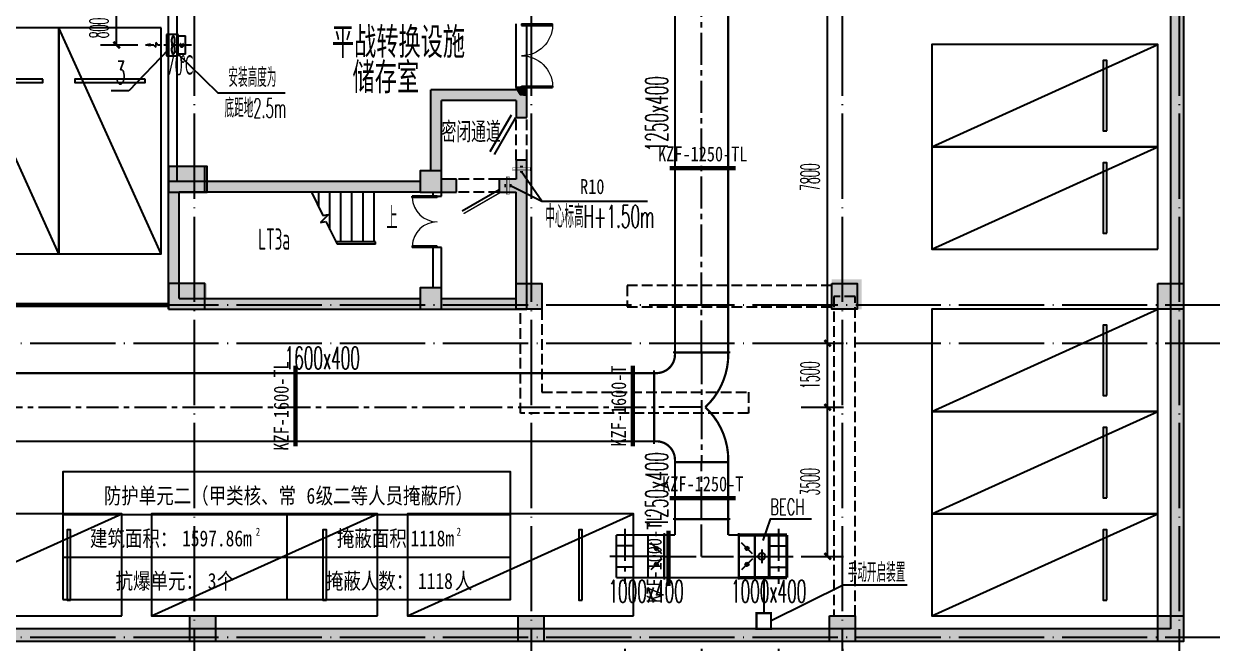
# Model space of a CAD drawing. Extents: x -888467 to -675969, y -675351 to -419232.
# Drawn here: x -744836 to -716964, y -490379 to -475839 of the extents above; entities that cross this region are included whole.
import ezdxf
from ezdxf.enums import TextEntityAlignment as Align

# ---------------------------------------------------------------- set-up
doc = ezdxf.new("R2010")
doc.units = 0
doc.header["$LTSCALE"] = 1000
for name, pattern in [('__DASH', [0.35, 0.25, -0.1]), ('CENTER2', [1.125, 0.75, -0.125, 0.125, -0.125]), ('DASH', [0.35, 0.25, -0.1]), ('DOTE', [2.42, 2, -0.2, 0.02, -0.2])]:
    doc.linetypes.add(name, pattern=pattern)
doc.layers.get('0').update_dxf_attribs({"linetype": 'CONTINUOUS'})
doc.layers.get('Defpoints').update_dxf_attribs({"linetype": 'CONTINUOUS'})
for name, color, linetype in [('A-ANNO-IDEN', 3, 'CONTINUOUS'), ('A-Pkng-Bdry', 132, 'CONTINUOUS'), ('A-WALL-PATT', 252, 'CONTINUOUS'), ('ACS_COM', 7, 'CONTINUOUS'), ('ACS_COM_BZ', 3, 'CONTINUOUS'), ('ACS_SFG_FM', 3, 'CONTINUOUS'), ('DIM_LEAD', 3, 'CONTINUOUS'), ('DOTE', 252, 'CONTINUOUS'), ('DUCT-加压送风法兰', 2, 'CONTINUOUS'), ('DUCT-加压送风阀门', 7, 'CONTINUOUS'), ('DUCT-送风中心线', 5, 'CENTER2'), ('DUCT-送风标注', 3, 'CONTINUOUS'), ('DUCT-送风法兰', 3, 'CONTINUOUS'), ('DUCT-送风管', 4, 'CONTINUOUS'), ('DUCT-送风管端线', 3, 'CONTINUOUS'), ('FK', 2, 'CONTINUOUS'), ('HZ', 3, 'CONTINUOUS'), ('PUB_HATCH', 8, 'CONTINUOUS'), ('TH_DIM', 3, 'CONTINUOUS'), ('VRV-PIPE', 1, 'CONTINUOUS'), ('ZX', 1, 'CENTER2'), ('停车', 32, 'CONTINUOUS'), ('建筑层', 253, 'CONTINUOUS'), ('抗震支吊架', 2, 'CONTINUOUS'), ('结构柱子', 253, 'CONTINUOUS'), ('设备', 2, 'CONTINUOUS'), ('设备标注', 3, 'CONTINUOUS'), ('设备编号', 3, 'CONTINUOUS'), ('面积', 6, 'CONTINUOUS'), ('风量标注', 3, 'CONTINUOUS'), ('风阀', 3, 'CONTINUOUS')]:
    doc.layers.add(name, color=color, linetype=linetype)
doc.styles.add('-黑体', font='', dxfattribs={"width": 0.8})
doc.styles.add('_TCH_DIM_T3', font='simplex.shx', dxfattribs={"width": 0.423529, "bigfont": 'gbcbig.shx'})
doc.styles.add('A_DIM', font='simplex.shx', dxfattribs={"width": 0.7, "bigfont": 'gbcbig.shx'})
doc.styles.add('hxd', font='simplex.shx', dxfattribs={"width": 0.5, "bigfont": 'gbcbig.shx'})
doc.styles.add('HZF', font='simplex.shx', dxfattribs={"width": 0.5, "bigfont": 'gbcbig.shx'})
doc.styles.add('kzcad', font='', dxfattribs={"width": 0.8})
doc.styles.add('romant', font='romant.shx', dxfattribs={"width": 0.8, "bigfont": 'gbcbig.shx'})
doc.styles.get("Standard").update_dxf_attribs({"font": 'GBENOR', "bigfont": 'GBCBIG'})
doc.styles.add('黑体', font='', dxfattribs={"width": 0.8})
doc.styles.get('-黑体').set_extended_font_data('SimHei')
doc.styles.get('kzcad').set_extended_font_data('SimSun')
doc.styles.get('黑体').set_extended_font_data('SimHei')
doc.dimstyles.new('_TCH_ARCH&&150', dxfattribs={"dimtxt": 446.25, "dimasz": 150, "dimexe": 375, "dimexo": 450, "dimgap": 189.375, "dimtad": 1, "dimdec": 0, "dimzin": 0, "dimdsep": 46, "dimtxsty": '_TCH_DIM_T3', "dimblk": 'ARCHTICK', "dimcen": 0.09, "dimclrt": 7, "dimazin": 2, "dimtfac": 1, "dimtdec": 0, "dimtix": 1, "dimtmove": 2, "dimatfit": 3, "dimfxl": 1, "dimtolj": 1, "dimtzin": 0, "dimarcsym": 0})

# ---------------------------------------------------------------- blocks, each defined once
blk = doc.blocks.new('ltcw')
at = {"layer": 'A-Pkng-Bdry', "color": 252}
blk.add_line((28605, 362729), (26205, 357429), dxfattribs=at)
for points in [[(28605, 357429), (26205, 357429), (26205, 362729), (28605, 362729)], [(28231, 358629), (26580, 358629), (26580, 358710), (28231, 358710)]]:
    blk.add_lwpolyline(points, close=True, dxfattribs=at)
blk = doc.blocks.new('A$C1260170F')
at = {"layer": 'FK'}
for p, q in [((200, 147), (200, 1147)), ((200, 1147), (600, 1147)), ((600, 147), (600, 1147)), ((200, 897), (600, 897)), ((200, 647), (600, 647)), ((200, 397), (600, 397)), ((600, 147), (200, 147))]:
    blk.add_line(p, q, dxfattribs=at)
at = {"layer": 'ZX', "color": 5}
for p, q in [((400, 1295), (400, 0)), ((0, 647), (800, 647))]:
    blk.add_line(p, q, dxfattribs=at)
blk = doc.blocks.new('00000556Cent')
at = {"color": 0, "linetype": 'ByBlock', "lineweight": -2}
for p, q in [((175, 75), (-175, 425)), ((175, -75), (-175, -425))]:
    blk.add_line(p, q, dxfattribs=at)
for centre, radius in [((0, 250), 55.4), ((0, 250), 37.5), ((0, 250), 26.8), ((0, -250), 55.4), ((0, -250), 37.5), ((0, -250), 26.8)]:
    blk.add_circle(centre, radius, dxfattribs=at)
blk = doc.blocks.new('00000556Body')
at = {"color": 0, "linetype": 'ByBlock', "lineweight": -2}
for p, q in [((250, 500), (-250, 500)), ((-250, -500), (-250, 500)), ((250, -500), (250, 500)), ((-250, -500), (250, -500))]:
    blk.add_line(p, q, dxfattribs=at)
blk = doc.blocks.new('A$C7F9B6DC1')
at = {"layer": '风阀', "ltscale": 1000}
for p, q in [((80, -60, -1200), (-80, -60, -1200)), ((-80, -60, -1200), (80, -60, -1200))]:
    blk.add_line(p, q, dxfattribs=at)
at = {"layer": '风阀', "ltscale": 1000, "xscale": 0.1200000001117587, "zscale": 0.3999999999996362, "rotation": 270}
for name, yscale in [('00000556Body', 0.1600000001490116), ('00000556Cent', 0.1200000001117587)]:
    blk.add_blockref(name, (0, -30), dxfattribs=dict(at, yscale=yscale))
blk = doc.blocks.new('sdasd')
at = {"layer": 'ACS_SFG_FM', "const_width": 75}
for points in [[(7826135, 21208926), (7826182, 21208926)], [(7826305, 21208926), (7826257, 21208926)]]:
    blk.add_lwpolyline(points, dxfattribs=at)
at = {"layer": 'DUCT-送风标注', "const_width": 10}
blk.add_lwpolyline([(7826257, 21209128), (7826257, 21208724), (7826182, 21208724), (7826182, 21209128)], close=True, dxfattribs=at)
blk.add_lwpolyline([(7826220, 21209128), (7826220, 21208724)], dxfattribs=at)
blk = doc.blocks.new('A$C705B5DCB')
at = {"layer": '设备'}
for p, q in [((0, 762), (0, 486)), ((500, 486), (500, 762)), ((0, 540), (500, 540)), ((0, 486), (500, 486)), ((75, 540), (75, 486)), ((144, 540), (144, 486)), ((213, 540), (213, 486)), ((283, 540), (283, 486)), ((352, 540), (352, 486)), ((422, 540), (422, 486))]:
    blk.add_line(p, q, dxfattribs=at)
for points in [[(39, 648, 0.212664), (44, 635, 0.094257), (70, 620, 0.050934), (101, 612, 0.038306), (145, 608, 0.038306), (188, 612, 0.050934), (220, 620, 0.094257), (245, 635, 0.212664), (251, 648, 0.212664), (245, 660, 0.094257), (220, 676, 0.050934), (188, 684, 0.038306), (145, 688, 0.038306), (101, 684, 0.050934), (70, 676, 0.094257), (44, 660, 0.212664)], [(250, 648, 0.212664), (256, 635, 0.094257), (282, 620, 0.050934), (313, 612, 0.038306), (357, 608, 0.038306), (400, 612, 0.050934), (432, 620, 0.094257), (457, 635, 0.212664), (463, 648, 0.212664), (457, 660, 0.094257), (432, 676, 0.050934), (400, 684, 0.038306), (357, 688, 0.038306), (313, 684, 0.050934), (282, 676, 0.094257), (256, 660, 0.212664)]]:
    blk.add_lwpolyline(points, format="xyb", close=True, dxfattribs=at)
at = {"layer": '风量标注'}
for p, q in [((33, 762), (33, 936)), ((467, 936), (33, 936)), ((220, 880), (217, 876)), ((224, 884), (220, 880)), ((229, 887), (224, 884)), ((234, 889), (229, 887)), ((239, 891), (234, 889)), ((245, 892), (239, 891)), ((250, 892), (245, 892)), ((250, 773), (250, 925)), ((255, 892), (250, 892)), ((261, 891), (255, 892)), ((266, 889), (261, 891)), ((271, 887), (266, 889)), ((276, 884), (271, 887)), ((280, 880), (276, 884)), ((283, 876), (280, 880)), ((287, 872), (283, 876)), ((289, 867), (287, 872)), ((291, 862), (289, 867)), ((293, 857), (291, 862)), ((291, 835), (293, 841)), ((293, 852), (293, 857)), ((293, 846), (293, 852)), ((293, 841), (293, 846)), ((467, 936), (467, 762)), ((500, 762), (0, 762)), ((467, 762), (33, 762)), ((217, 821), (220, 817)), ((220, 817), (224, 814)), ((224, 814), (229, 811)), ((229, 811), (234, 808)), ((234, 808), (239, 807)), ((239, 807), (245, 806)), ((245, 806), (250, 805)), ((250, 805), (255, 806)), ((255, 806), (261, 807)), ((261, 807), (266, 808)), ((266, 808), (271, 811)), ((271, 811), (276, 814)), ((276, 814), (280, 817)), ((280, 817), (283, 821)), ((283, 821), (287, 826)), ((287, 826), (289, 830)), ((289, 830), (291, 835)), ((250, 283), (190, 236)), ((250, 351), (250, 283)), ((190, 236), (250, 236)), ((231, 111), (250, 0)), ((250, 111), (231, 111)), ((250, 189), (299, 236)), ((300, 236), (250, 236)), ((250, 189), (250, 111)), ((250, 111), (269, 111)), ((269, 111), (250, 0))]:
    blk.add_line(p, q, dxfattribs=at)
at = {"layer": '风量标注', "color": 5, "linetype": '__DASH', "ltscale": 0.5}
blk.add_line((250, 1078), (250, 407), dxfattribs=at)
blk = doc.blocks.new('00000595Cent')
at = {"lineweight": -2}
blk.add_line((0, 250), (0, -250), dxfattribs=at)
at = {"color": 0, "linetype": 'ByBlock', "lineweight": -2}
blk.add_circle((0, 0), 125, dxfattribs=at)
blk = doc.blocks.new('A$C2B1B7B0A')
at = {"layer": '结构柱子'}
h = blk.add_hatch(color=253, dxfattribs=at)
h.dxf.hatch_style = 1
h.paths.add_polyline_path([(115200, 20550), (116100, 20550), (116100, 21150), (115200, 21150)])
h = blk.add_hatch(color=253, dxfattribs=at)
h.dxf.hatch_style = 1
h.paths.add_polyline_path([(121100, 20550), (121600, 20550), (121600, 21050), (121100, 21050)])
h = blk.add_hatch(color=253, dxfattribs=at)
h.dxf.hatch_style = 1
h.paths.add_polyline_path([(121100, 20550), (121600, 20550), (121600, 21050), (121100, 21050)])
h = blk.add_hatch(color=253, dxfattribs=at)
h.dxf.hatch_style = 1
h.paths.add_polyline_path([(115200, 17800), (116100, 17800), (116100, 18400), (115200, 18400)])
h = blk.add_hatch(color=253, dxfattribs=at)
h.dxf.hatch_style = 1
h.paths.add_polyline_path([(123950, 18400), (123350, 18400), (123350, 17800), (123950, 17800)])
h = blk.add_hatch(color=253, dxfattribs=at)
h.dxf.hatch_style = 1
h.paths.add_polyline_path([(131450, 18500), (130750, 18500), (130750, 17800), (131450, 17800)])
h = blk.add_hatch(color=253, dxfattribs=at)
h.dxf.hatch_style = 1
h.paths.add_polyline_path([(139000, 18400), (138400, 18400), (138400, 17800), (139000, 17800)])
h = blk.add_hatch(color=253, dxfattribs=at)
h.dxf.hatch_style = 1
h.paths.add_polyline_path([(121100, 17800), (121600, 17800), (121600, 18300), (121100, 18300)])
h = blk.add_hatch(color=253, dxfattribs=at)
h.dxf.hatch_style = 1
h.paths.add_polyline_path([(121100, 17800), (121600, 17800), (121600, 18300), (121100, 18300)])
h = blk.add_hatch(color=253, dxfattribs=at)
h.dxf.hatch_style = 1
h.paths.add_polyline_path([(116300, 10600), (115700, 10600), (115700, 10000), (116300, 10000)])
h = blk.add_hatch(color=253, dxfattribs=at)
h.dxf.hatch_style = 1
h.paths.add_polyline_path([(124000, 10600), (123400, 10600), (123400, 10000), (124000, 10000)])
h = blk.add_hatch(color=253, dxfattribs=at)
h.dxf.hatch_style = 1
h.paths.add_polyline_path([(131300, 10600), (130700, 10600), (130700, 10000), (131300, 10000)])
h = blk.add_hatch(color=253, dxfattribs=at)
h.dxf.hatch_style = 1
h.paths.add_polyline_path([(139000, 10600), (138400, 10600), (138400, 10000), (139000, 10000)])
at = {"layer": '结构柱子', "color": 253}
for points in [[(115200, 20550), (116100, 20550), (116100, 21150), (115200, 21150)], [(121600, 21050), (121100, 21050), (121100, 20550), (121600, 20550)], [(115200, 17800), (116050, 17800), (116050, 18400), (115200, 18400)], [(123350, 18400), (123950, 18400), (123950, 17800), (123350, 17800)], [(130750, 18400), (131350, 18400), (131350, 17800), (130750, 17800)], [(138400, 18400), (139000, 18400), (139000, 17800), (138400, 17800)], [(121600, 18300), (121100, 18300), (121100, 17800), (121600, 17800)], [(115700, 10600), (116300, 10600), (116300, 10000), (115700, 10000)], [(123400, 10600), (124000, 10600), (124000, 10000), (123400, 10000)], [(130700, 10600), (131300, 10600), (131300, 10000), (130700, 10000)], [(138400, 10600), (139000, 10600), (139000, 10000), (138400, 10000)]]:
    blk.add_lwpolyline(points, close=True, dxfattribs=at)
blk = doc.blocks.new('_ArchTick')
at = {"color": 0, "linetype": 'ByBlock', "const_width": 0.4}
blk.add_lwpolyline([(-0.5, -0.5), (0.5, 0.5)], dxfattribs=at)
blk = doc.blocks.new('*D510')
at = {"layer": 'Defpoints', "color": 0, "transparency": 16777216}
for p in [(-742659, -475539), (-741714, -475539), (-741714, -476339)]:
    blk.add_point(p, dxfattribs=at)
at = {"layer": 'TH_DIM', "color": 0, "lineweight": -2, "transparency": 16777216}
for p, q in [((-742164, -475539), (-743034, -475539)), ((-742659, -476339), (-742659, -475539)), ((-742164, -476339), (-743034, -476339))]:
    blk.add_line(p, q, dxfattribs=at)
at = {"layer": 'TH_DIM', "color": 0, "lineweight": -2, "transparency": 16777216, "xscale": 150, "yscale": 150, "zscale": 150}
for p, rotation in [((-742659, -475539), 90), ((-742659, -476339), 270)]:
    blk.add_blockref('_ArchTick', p, dxfattribs=dict(at, rotation=rotation))
at = {"layer": 'TH_DIM', "color": 7, "transparency": 16777216, "insert": (-743071, -475939), "char_height": 446.2, "attachment_point": 5, "rotation": 90, "style": '_TCH_DIM_T3'}
blk.add_mtext('\\A1;800', dxfattribs=at)
blk = doc.blocks.new('*D525')
at = {"layer": 'Defpoints', "color": 0, "transparency": 16777216}
for p in [(-727139, -490063), (-725639, -490063), (-725639, -491415)]:
    blk.add_point(p, dxfattribs=at)
at = {"layer": 'TH_DIM', "color": 0, "lineweight": -2, "transparency": 16777216}
for p, q in [((-727139, -490513), (-727139, -491790)), ((-725639, -490513), (-725639, -491790)), ((-727139, -491415), (-725639, -491415))]:
    blk.add_line(p, q, dxfattribs=at)
at = {"layer": 'TH_DIM', "color": 0, "lineweight": -2, "transparency": 16777216, "xscale": 150, "yscale": 150, "zscale": 150, "rotation": 180}
blk.add_blockref('_ArchTick', (-727139, -491415), dxfattribs=at)
at = {"layer": 'TH_DIM', "color": 0, "lineweight": -2, "transparency": 16777216, "xscale": 150, "yscale": 150, "zscale": 150}
blk.add_blockref('_ArchTick', (-725639, -491415), dxfattribs=at)
at = {"layer": 'TH_DIM', "color": 7, "transparency": 16777216, "insert": (-726389, -491003), "char_height": 446.2, "attachment_point": 5, "style": '_TCH_DIM_T3'}
blk.add_mtext('\\A1;1500', dxfattribs=at)
blk = doc.blocks.new('*D526')
at = {"layer": 'Defpoints', "color": 0, "transparency": 16777216}
for p in [(-728939, -490063), (-727139, -490063), (-727139, -491415)]:
    blk.add_point(p, dxfattribs=at)
at = {"layer": 'TH_DIM', "color": 0, "lineweight": -2, "transparency": 16777216}
for p, q in [((-728939, -490513), (-728939, -491790)), ((-727139, -490513), (-727139, -491790)), ((-728939, -491415), (-727139, -491415))]:
    blk.add_line(p, q, dxfattribs=at)
at = {"layer": 'TH_DIM', "color": 0, "lineweight": -2, "transparency": 16777216, "xscale": 150, "yscale": 150, "zscale": 150, "rotation": 180}
blk.add_blockref('_ArchTick', (-728939, -491415), dxfattribs=at)
at = {"layer": 'TH_DIM', "color": 0, "lineweight": -2, "transparency": 16777216, "xscale": 150, "yscale": 150, "zscale": 150}
blk.add_blockref('_ArchTick', (-727139, -491415), dxfattribs=at)
at = {"layer": 'TH_DIM', "color": 7, "transparency": 16777216, "insert": (-728039, -491003), "char_height": 446.2, "attachment_point": 5, "style": '_TCH_DIM_T3'}
blk.add_mtext('\\A1;1800', dxfattribs=at)
blk = doc.blocks.new('*D527')
at = {"layer": 'Defpoints', "color": 0, "transparency": 16777216}
for p in [(-730739, -490063), (-728939, -490063), (-728939, -491415)]:
    blk.add_point(p, dxfattribs=at)
at = {"layer": 'TH_DIM', "color": 0, "lineweight": -2, "transparency": 16777216}
for p, q in [((-730739, -490513), (-730739, -491790)), ((-728939, -490513), (-728939, -491790)), ((-730739, -491415), (-728939, -491415))]:
    blk.add_line(p, q, dxfattribs=at)
at = {"layer": 'TH_DIM', "color": 0, "lineweight": -2, "transparency": 16777216, "xscale": 150, "yscale": 150, "zscale": 150, "rotation": 180}
blk.add_blockref('_ArchTick', (-730739, -491415), dxfattribs=at)
at = {"layer": 'TH_DIM', "color": 0, "lineweight": -2, "transparency": 16777216, "xscale": 150, "yscale": 150, "zscale": 150}
blk.add_blockref('_ArchTick', (-728939, -491415), dxfattribs=at)
at = {"layer": 'TH_DIM', "color": 7, "transparency": 16777216, "insert": (-729839, -491003), "char_height": 446.2, "attachment_point": 5, "style": '_TCH_DIM_T3'}
blk.add_mtext('\\A1;1800', dxfattribs=at)
blk = doc.blocks.new('*D528')
at = {"layer": 'Defpoints', "color": 0, "transparency": 16777216}
for p in [(-732939, -490063), (-730739, -490063), (-730739, -491415)]:
    blk.add_point(p, dxfattribs=at)
at = {"layer": 'TH_DIM', "color": 0, "lineweight": -2, "transparency": 16777216}
for p, q in [((-732939, -490513), (-732939, -491790)), ((-730739, -490513), (-730739, -491790)), ((-732939, -491415), (-730739, -491415))]:
    blk.add_line(p, q, dxfattribs=at)
at = {"layer": 'TH_DIM', "color": 0, "lineweight": -2, "transparency": 16777216, "xscale": 150, "yscale": 150, "zscale": 150, "rotation": 180}
blk.add_blockref('_ArchTick', (-732939, -491415), dxfattribs=at)
at = {"layer": 'TH_DIM', "color": 0, "lineweight": -2, "transparency": 16777216, "xscale": 150, "yscale": 150, "zscale": 150}
blk.add_blockref('_ArchTick', (-730739, -491415), dxfattribs=at)
at = {"layer": 'TH_DIM', "color": 7, "transparency": 16777216, "insert": (-731839, -491003), "char_height": 446.2, "attachment_point": 5, "style": '_TCH_DIM_T3'}
blk.add_mtext('\\A1;2200', dxfattribs=at)
blk = doc.blocks.new('*D529')
at = {"layer": 'Defpoints', "color": 0, "transparency": 16777216}
for p in [(-748039, -490063), (-732939, -490063), (-732939, -491415)]:
    blk.add_point(p, dxfattribs=at)
at = {"layer": 'TH_DIM', "color": 0, "lineweight": -2, "transparency": 16777216}
for p, q in [((-748039, -490513), (-748039, -491790)), ((-732939, -490513), (-732939, -491790)), ((-748039, -491415), (-732939, -491415))]:
    blk.add_line(p, q, dxfattribs=at)
at = {"layer": 'TH_DIM', "color": 0, "lineweight": -2, "transparency": 16777216, "xscale": 150, "yscale": 150, "zscale": 150, "rotation": 180}
blk.add_blockref('_ArchTick', (-748039, -491415), dxfattribs=at)
at = {"layer": 'TH_DIM', "color": 0, "lineweight": -2, "transparency": 16777216, "xscale": 150, "yscale": 150, "zscale": 150}
blk.add_blockref('_ArchTick', (-732939, -491415), dxfattribs=at)
at = {"layer": 'TH_DIM', "color": 7, "transparency": 16777216, "insert": (-740489, -491003), "char_height": 446.2, "attachment_point": 5, "style": '_TCH_DIM_T3'}
blk.add_mtext('\\A1;15100', dxfattribs=at)
blk = doc.blocks.new('*D549')
at = {"layer": 'Defpoints', "color": 0, "transparency": 16777216}
for p in [(-727054, -484839), (-725984, -484839), (-727054, -488339)]:
    blk.add_point(p, dxfattribs=at)
at = {"layer": 'TH_DIM', "color": 0, "lineweight": -2, "transparency": 16777216}
for p, q in [((-726604, -484839), (-725609, -484839)), ((-725984, -488339), (-725984, -484839)), ((-726604, -488339), (-725609, -488339))]:
    blk.add_line(p, q, dxfattribs=at)
at = {"layer": 'TH_DIM', "color": 0, "lineweight": -2, "transparency": 16777216, "xscale": 150, "yscale": 150, "zscale": 150}
for p, rotation in [((-725984, -484839), 90), ((-725984, -488339), 270)]:
    blk.add_blockref('_ArchTick', p, dxfattribs=dict(at, rotation=rotation))
at = {"layer": 'TH_DIM', "color": 7, "transparency": 16777216, "insert": (-726396, -486589), "char_height": 446.2, "attachment_point": 5, "rotation": 90, "style": '_TCH_DIM_T3'}
blk.add_mtext('\\A1;3500', dxfattribs=at)
blk = doc.blocks.new('*D550')
at = {"layer": 'Defpoints', "color": 0, "transparency": 16777216}
for p in [(-727054, -483339), (-725984, -483339), (-727054, -484839)]:
    blk.add_point(p, dxfattribs=at)
at = {"layer": 'TH_DIM', "color": 0, "lineweight": -2, "transparency": 16777216}
for p, q in [((-726604, -483339), (-725609, -483339)), ((-725984, -484839), (-725984, -483339)), ((-726604, -484839), (-725609, -484839))]:
    blk.add_line(p, q, dxfattribs=at)
at = {"layer": 'TH_DIM', "color": 0, "lineweight": -2, "transparency": 16777216, "xscale": 150, "yscale": 150, "zscale": 150}
for p, rotation in [((-725984, -483339), 90), ((-725984, -484839), 270)]:
    blk.add_blockref('_ArchTick', p, dxfattribs=dict(at, rotation=rotation))
at = {"layer": 'TH_DIM', "color": 7, "transparency": 16777216, "insert": (-726396, -484089), "char_height": 446.2, "attachment_point": 5, "rotation": 90, "style": '_TCH_DIM_T3'}
blk.add_mtext('\\A1;1500', dxfattribs=at)
blk = doc.blocks.new('*D551')
at = {"layer": 'Defpoints', "color": 0, "transparency": 16777216}
for p in [(-727054, -475539), (-725984, -475539), (-727054, -483339)]:
    blk.add_point(p, dxfattribs=at)
at = {"layer": 'TH_DIM', "color": 0, "lineweight": -2, "transparency": 16777216}
for p, q in [((-726604, -475539), (-725609, -475539)), ((-725984, -483339), (-725984, -475539)), ((-726604, -483339), (-725609, -483339))]:
    blk.add_line(p, q, dxfattribs=at)
at = {"layer": 'TH_DIM', "color": 0, "lineweight": -2, "transparency": 16777216, "xscale": 150, "yscale": 150, "zscale": 150}
for p, rotation in [((-725984, -475539), 90), ((-725984, -483339), 270)]:
    blk.add_blockref('_ArchTick', p, dxfattribs=dict(at, rotation=rotation))
at = {"layer": 'TH_DIM', "color": 7, "transparency": 16777216, "insert": (-726396, -479439), "char_height": 446.2, "attachment_point": 5, "rotation": 90, "style": '_TCH_DIM_T3'}
blk.add_mtext('\\A1;7800', dxfattribs=at)
blk = doc.blocks.new('$DorLib2D$00000213')
at = {"color": 0, "linetype": 'DASH', "const_width": 0.02}
blk.add_lwpolyline([(0.5, 0), (-0.5, 0)], dxfattribs=at)
blk = doc.blocks.new('$DorLib2D$00000002')
for p, q in [((-0.5, 0), (-0.5, 0.4875)), ((-0.475, 0.4875), (-0.5, 0.4875)), ((-0.475, 0), (-0.475, 0.4875)), ((0.475, 0), (0.475, 0.4875)), ((0.475, 0.4875), (0.5, 0.4875)), ((0.5, 0), (0.5, 0.4875)), ((-0.5, 0), (-0.475, 0)), ((0.5, 0), (0.475, 0))]:
    blk.add_line(p, q)
at = {"lineweight": 13}
for centre, start, end in [((-0.4875, 0), 0, 88.53072), ((0.4875, 0), 91.46928, 180)]:
    blk.add_arc(centre, 0.4875, start, end, dxfattribs=at)
blk = doc.blocks.new('$DorLib2D$00000180')
at = {"color": 0}
for p, q in [((-0.557, 0.242), (0.309, 0.742)), ((-0.5, 0.143), (0.366, 0.643))]:
    blk.add_line(p, q, dxfattribs=at)
blk = doc.blocks.new('$DorLib2D$00000193')
at = {"color": 0}
blk.add_line((-0.5, 0.1), (0.366, 0.6), dxfattribs=at)
at = {"color": 0, "const_width": 0.0333}
blk.add_lwpolyline([(-0.533, 0.158), (0.333, 0.658)], dxfattribs=at)

msp = doc.modelspace()

# ---------------------------------------------------------------- hatches: boundary and pattern name
at = {"layer": 'A-WALL-PATT'}
for points in [[(-735289.1, -479288.7), (-735039.1, -479288.7), (-735039.1, -477638.7), (-735289.1, -477388.7)], [(-733205.8, -477522.1), (-733289.1, -477388.7), (-735289.1, -477388.7), (-735039.1, -477638.7), (-733289.1, -477638.7)], [(-733039.1, -477538.7), (-733039.1, -477338.7), (-733289.1, -477338.7), (-733289.1, -477388.7), (-733205.8, -477522.1)], [(-733289.1, -477638.7), (-733289.1, -478038.7), (-733039.1, -478038.7), (-733039.1, -477538.7), (-733205.8, -477522.1)], [(-733039.1, -479688.7), (-733039.1, -479038.7), (-733289.1, -479038.7), (-733289.1, -479488.7), (-733205.8, -479655.4)], [(-735039.1, -479788.7), (-735039.1, -479288.7), (-735539.1, -479288.7), (-735539.1, -479788.7)], [(-741439.1, -482538.7), (-741189.1, -482288.7), (-741189.1, -479788.7), (-741439.1, -479538.7)], [(-735539.1, -479788.7), (-735539.1, -479538.7), (-741439.1, -479538.7), (-741189.1, -479788.7)], [(-735039.1, -479488.7), (-735039.1, -479788.7), (-734689.1, -479788.7), (-734689.1, -479488.7)], [(-733289.1, -479488.7), (-733689.1, -479488.7), (-733689.1, -479788.7), (-733289.1, -479788.7), (-733205.8, -479655.4)], [(-733289.1, -482288.7), (-733039.1, -482538.7), (-733039.1, -479688.7), (-733205.8, -479655.4), (-733289.1, -479788.7)], [(-735039.1, -482538.7), (-735039.1, -482038.7), (-735539.1, -482038.7), (-735539.1, -482538.7)], [(-735289.1, -482538.7), (-735539.1, -482538.7), (-735539.1, -482288.7), (-741189.1, -482288.7), (-741439.1, -482538.7)], [(-735039.1, -482288.7), (-735039.1, -482538.7), (-735289.1, -482538.7), (-733039.1, -482538.7), (-733289.1, -482288.7)]]:
    msp.add_hatch(color=256, dxfattribs=at).paths.add_polyline_path(points)
at = {"layer": 'PUB_HATCH'}
for points in [[(-717639.1, -453838.7), (-717939.1, -454138.7), (-717939.1, -490038.7), (-717639.1, -490338.7)], [(-757089.1, -490038.7), (-757089.1, -490338.7), (-717639.1, -490338.7), (-717939.1, -490038.7)]]:
    msp.add_hatch(color=256, dxfattribs=at).paths.add_polyline_path(points)
at = {"layer": '建筑层'}
h = msp.add_hatch(color=253, dxfattribs=at)
h.dxf.hatch_style = 1
h.paths.add_polyline_path([(-741439.1, -479788.7), (-740589.1, -479788.7), (-740589.1, -479188.7), (-741439.1, -479188.7)])
h = msp.add_hatch(color=253, dxfattribs=at)
h.dxf.hatch_style = 1
h.paths.add_polyline_path([(-735539.1, -479788.7), (-735039.1, -479788.7), (-735039.1, -479288.7), (-735539.1, -479288.7)])
h = msp.add_hatch(color=253, dxfattribs=at)
h.dxf.hatch_style = 1
h.paths.add_polyline_path([(-735539.1, -479788.7), (-735039.1, -479788.7), (-735039.1, -479288.7), (-735539.1, -479288.7)])
h = msp.add_hatch(color=253, dxfattribs=at)
h.dxf.hatch_style = 1
h.paths.add_polyline_path([(-725189.1, -481838.7), (-725889.1, -481838.7), (-725889.1, -482538.7), (-725189.1, -482538.7)])
h = msp.add_hatch(color=253, dxfattribs=at)
h.dxf.hatch_style = 1
h.paths.add_polyline_path([(-741439.1, -482538.7), (-740589.1, -482538.7), (-740589.1, -481938.7), (-741439.1, -481938.7)])
h = msp.add_hatch(color=253, dxfattribs=at)
h.dxf.hatch_style = 1
h.paths.add_polyline_path([(-735539.1, -482538.7), (-735039.1, -482538.7), (-735039.1, -482038.7), (-735539.1, -482038.7)])
h = msp.add_hatch(color=253, dxfattribs=at)
h.dxf.hatch_style = 1
h.paths.add_polyline_path([(-735539.1, -482538.7), (-735039.1, -482538.7), (-735039.1, -482038.7), (-735539.1, -482038.7)])
h = msp.add_hatch(color=253, dxfattribs=at)
h.dxf.hatch_style = 1
h.paths.add_polyline_path([(-732689.1, -481938.7), (-733289.1, -481938.7), (-733289.1, -482538.7), (-732689.1, -482538.7)])
h = msp.add_hatch(color=253, dxfattribs=at)
h.dxf.hatch_style = 1
h.paths.add_polyline_path([(-717639.1, -481938.7), (-718239.1, -481938.7), (-718239.1, -482538.7), (-717639.1, -482538.7)])
h = msp.add_hatch(color=253, dxfattribs=at)
h.dxf.hatch_style = 1
h.paths.add_polyline_path([(-740339.1, -489738.7), (-740939.1, -489738.7), (-740939.1, -490338.7), (-740339.1, -490338.7)])
h = msp.add_hatch(color=253, dxfattribs=at)
h.dxf.hatch_style = 1
h.paths.add_polyline_path([(-732639.1, -489738.7), (-733239.1, -489738.7), (-733239.1, -490338.7), (-732639.1, -490338.7)])
h = msp.add_hatch(color=253, dxfattribs=at)
h.dxf.hatch_style = 1
h.paths.add_polyline_path([(-725339.1, -489738.7), (-725939.1, -489738.7), (-725939.1, -490338.7), (-725339.1, -490338.7)])
h = msp.add_hatch(color=253, dxfattribs=at)
h.dxf.hatch_style = 1
h.paths.add_polyline_path([(-717639.1, -489738.7), (-718239.1, -489738.7), (-718239.1, -490338.7), (-717639.1, -490338.7)])

# ---------------------------------------------------------------- linework, layer by layer
at = {"layer": 'A-ANNO-IDEN', "color": 253}
msp.add_lwpolyline([(-736489.1, -480401.2, 0, 0, 0), (-737209.1, -480401.2, 120, 0, 0), (-737659.1, -480401.2, 0, 0, 0)], format="xyseb", dxfattribs=at)
at = {"layer": 'ACS_COM_BZ'}
msp.add_line((-732686.5, -480002, 360), (-730204.6, -480002, 360), dxfattribs=at)
at = {"layer": 'DOTE', "linetype": 'DOTE'}
for p, q in [((-740839.1, -448908.1), (-740839.1, -497433.1)), ((-732939.1, -448908.1), (-732939.1, -497433.1)), ((-725639.1, -448908.1), (-725639.1, -497433.1)), ((-717739.1, -448908.1), (-717739.1, -497433.1)), ((-860846.2, -482438.7), (-713239.1, -482438.7)), ((-860846.2, -483338.7), (-713239.1, -483338.7)), ((-860846.2, -490238.7), (-713239.1, -490238.7))]:
    msp.add_line(p, q, dxfattribs=at)
at = {"layer": 'DUCT-加压送风法兰'}
for p, q in [((-727688.9, -487809, -13495.2), (-727688.9, -488869, -13495.2)), ((-727368.7, -487809, -13495.2), (-727368.7, -488869, -13495.2))]:
    msp.add_line(p, q, dxfattribs=at)
at = {"layer": 'DUCT-送风中心线'}
for p, q in [((-728939.1, -483551), (-728939.1, -470913.9)), ((-728939.1, -483551.2), (-728939.1, -484838.7)), ((-746738.9, -484838.7), (-730051.8, -484838.7)), ((-728939.1, -484838.7), (-730051.6, -484838.7)), ((-728939.1, -484838.7), (-728939.1, -486126.2)), ((-728939.1, -487463.8), (-728939.1, -486126.2)), ((-728939.1, -488339), (-728939.1, -487464)), ((-729814.3, -488339), (-730939.1, -488339)), ((-729814.1, -488339), (-728939.1, -488339)), ((-728939.1, -488339), (-728064.1, -488339)), ((-728063.9, -488339), (-726939.1, -488339))]:
    msp.add_line(p, q, dxfattribs=at)
at = {"layer": 'DUCT-送风法兰'}
for p, q in [((-728269.1, -483551.1), (-729609.1, -483551.1)), ((-730051.7, -485698.7), (-730051.7, -483978.7)), ((-728269.1, -487463.9), (-729609.1, -487463.9)), ((-729814.2, -487794), (-729814.2, -488884)), ((-728064, -488884), (-728064, -487794))]:
    msp.add_line(p, q, dxfattribs=at)
at = {"layer": 'DUCT-送风管'}
for points, const_width in [([(-729564.1, -470913.9), (-729564.1, -483551)], 52.5), ([(-728314.1, -483551), (-728314.1, -470913.9)], 52.5), ([(-729564.1, -483551.2), (-729564.1, -483601.2)], 52.5), ([(-728314.1, -483601.2), (-728314.1, -483551.2)], 52.5), ([(-730051.8, -484038.7), (-746738.9, -484038.7)], 52.5), ([(-730001.6, -484038.7), (-730051.6, -484038.7)], 52.5), ([(-746738.9, -485638.7), (-730051.8, -485638.7)], 52.5), ([(-730051.6, -485638.7), (-730001.6, -485638.7)], 52.5), ([(-729564.1, -486076.2), (-729564.1, -486126.2)], 52.5), ([(-728314.1, -486126.2), (-728314.1, -486076.2)], 52.5), ([(-729564.1, -486126.2), (-729564.1, -487463.8)], 52.5), ([(-728314.1, -487463.8), (-728314.1, -486126.2)], 52.5), ([(-729564.1, -487839), (-729564.1, -487464)], 52.5), ([(-728314.1, -487464), (-728314.1, -487839)], 52.5), ([(-729814.3, -487839), (-730939.1, -487839)], 52.5), ([(-730939.1, -487839), (-730939.1, -488839)], 52.5), ([(-729814.1, -487839), (-729564.1, -487839)], 52.5), ([(-728314.1, -487839), (-728064.1, -487839)], 52.5), ([(-726939.1, -487839), (-728063.9, -487839)], 75), ([(-726939.1, -488839), (-726939.1, -487839)], 75), ([(-730939.1, -488839), (-729814.3, -488839)], 52.5), ([(-728064.1, -488839), (-729814.1, -488839)], 52.5), ([(-728063.9, -488839), (-726939.1, -488839)], 75)]:
    msp.add_lwpolyline(points, dxfattribs=dict(at, const_width=const_width))
at = {"layer": 'DUCT-送风管', "const_width": 52.5}
for points in [[(-728854.3, -484838.7, 0.2087587), (-728314.1, -483601.2)], [(-728314.1, -486076.2, 0.2087587), (-728854.3, -484838.7)]]:
    msp.add_lwpolyline(points, format="xyb", dxfattribs=at)
at = {"layer": 'DUCT-送风管', "extrusion": (0, 0, -1), "const_width": 52.5}
for points in [[(729564.1, -483601.2, 0.4142136), (730001.6, -484038.7)], [(730001.6, -485638.7, 0.4142136), (729564.1, -486076.2)]]:
    msp.add_lwpolyline(points, format="xyb", dxfattribs=at)
at = {"layer": 'DUCT-送风管端线'}
for p, q in [((-729564.1, -483551), (-728314.1, -483551)), ((-728314.1, -483551.2), (-729564.1, -483551.2)), ((-730051.8, -485638.7), (-730051.8, -484038.7)), ((-730051.6, -484038.7), (-730051.6, -485638.7)), ((-728314.1, -486126.2), (-729564.1, -486126.2)), ((-729564.1, -486126.2), (-728314.1, -486126.2)), ((-729564.1, -487463.8), (-728314.1, -487463.8)), ((-729564.1, -487464), (-728314.1, -487464)), ((-729814.3, -488839), (-729814.3, -487839)), ((-729814.1, -488839), (-729814.1, -487839)), ((-728064.1, -487839), (-728064.1, -488839)), ((-728063.9, -487839), (-728063.9, -488839))]:
    msp.add_line(p, q, dxfattribs=at)
at = {"layer": 'HZ', "color": 7, "elevation": 414.4}
msp.add_lwpolyline([(-726361.3, -487463.3), (-727327.7, -487463.3), (-727506.4, -487968.3)], dxfattribs=at)
at = {"layer": 'VRV-PIPE', "linetype": 'Continuous'}
msp.add_line((-727481.7, -488839), (-727481.7, -489673.8), dxfattribs=at)
at = {"layer": 'VRV-PIPE', "linetype": 'Continuous', "const_width": 52.5}
msp.add_lwpolyline([(-727651.6, -490038.7), (-727651.6, -489673.8), (-727311.8, -489673.8), (-727311.8, -490038.7)], close=True, dxfattribs=at)
at = {"layer": '建筑层', "color": 253}
for p, q in [((-717639.1, -453838.7), (-717639.1, -490338.7)), ((-717939.1, -454138.7), (-717939.1, -490038.7)), ((-741439.1, -479538.7), (-741439.1, -475638.7)), ((-741239.1, -479538.7), (-741239.1, -475638.7)), ((-733289.1, -477338.7), (-733289.1, -475838.7)), ((-733039.1, -477338.7), (-733039.1, -475838.7)), ((-735289.1, -479288.7), (-735289.1, -477388.7)), ((-733289.1, -477388.7), (-735289.1, -477388.7)), ((-733039.1, -477338.7), (-733289.1, -477338.7)), ((-733289.1, -477338.7), (-733289.1, -477388.7)), ((-733039.1, -477538.7), (-733039.1, -477338.7)), ((-735039.1, -479288.7), (-735039.1, -477638.7)), ((-733289.1, -477638.7), (-735039.1, -477638.7)), ((-733289.1, -477638.7), (-733289.1, -478038.7)), ((-733039.1, -478038.7), (-733039.1, -477538.7)), ((-733289.1, -478038.7), (-733039.1, -478038.7)), ((-733039.1, -479038.7), (-733289.1, -479038.7)), ((-733289.1, -479038.7), (-733289.1, -479488.7)), ((-733039.1, -479688.7), (-733039.1, -479038.7)), ((-735289.1, -479288.7), (-735539.1, -479288.7)), ((-735539.1, -479288.7), (-735539.1, -479538.7)), ((-735039.1, -479488.7), (-735039.1, -479288.7)), ((-741439.1, -482538.7), (-741439.1, -479538.7)), ((-735539.1, -479538.7), (-741439.1, -479538.7)), ((-734689.1, -479488.7), (-735039.1, -479488.7)), ((-734689.1, -479788.7), (-734689.1, -479488.7)), ((-733289.1, -479488.7), (-733689.1, -479488.7)), ((-733689.1, -479488.7), (-733689.1, -479788.7)), ((-741189.1, -482288.7), (-741189.1, -479788.7)), ((-735539.1, -479788.7), (-741189.1, -479788.7)), ((-736619.1, -479788.7), (-738090.4, -479788.7)), ((-738090.4, -479788.7), (-737819.9, -480338.5)), ((-737919.1, -480137), (-737919.1, -479788.7)), ((-737659.1, -480665.5), (-737659.1, -479788.7)), ((-737399.1, -480953.7), (-737399.1, -479788.7)), ((-737139.1, -480953.7), (-737139.1, -479788.7)), ((-736879.1, -480953.7), (-736879.1, -479788.7)), ((-736619.1, -480953.7), (-736619.1, -479788.7)), ((-735539.1, -479788.7), (-735039.1, -479788.7)), ((-735239.1, -479788.7), (-735239.1, -479888.7)), ((-735239.1, -479888.7), (-735039.1, -479888.7)), ((-735039.1, -479888.7), (-735039.1, -479788.7)), ((-735039.1, -479788.7), (-734689.1, -479788.7)), ((-733689.1, -479788.7), (-733289.1, -479788.7)), ((-733289.1, -482288.7), (-733289.1, -479788.7)), ((-733039.1, -482538.7), (-733039.1, -479688.7)), ((-737687.5, -480312.3), (-737873.7, -480506.4)), ((-737873.7, -480506.4), (-737749.4, -480481.8)), ((-737819.9, -480338.5), (-737687.5, -480312.3)), ((-737749.4, -480481.8), (-737487.8, -481013.7)), ((-736589.1, -480953.7), (-737517.3, -480953.7)), ((-736619.1, -481013.7), (-737487.8, -481013.7)), ((-736589.1, -481013.7), (-737487.8, -481013.7)), ((-736589.1, -481013.7), (-736589.1, -480953.7)), ((-735039.1, -481088.7), (-735239.1, -481088.7)), ((-735239.1, -481088.7), (-735239.1, -482038.7)), ((-735039.1, -482038.7), (-735039.1, -481088.7)), ((-735039.1, -482038.7), (-735539.1, -482038.7)), ((-735539.1, -482038.7), (-735539.1, -482288.7)), ((-735039.1, -482288.7), (-735039.1, -482038.7)), ((-741439.1, -482538.7), (-741439.1, -482338.7)), ((-741189.1, -482288.7), (-735539.1, -482288.7)), ((-735039.1, -482288.7), (-733289.1, -482288.7)), ((-741439.1, -482538.7), (-735539.1, -482538.7)), ((-735539.1, -482538.7), (-735039.1, -482538.7)), ((-735039.1, -482538.7), (-733039.1, -482538.7)), ((-717939.1, -490038.7), (-757089.1, -490038.7)), ((-717639.1, -490338.7), (-757089.1, -490338.7))]:
    msp.add_line(p, q, dxfattribs=at)
at = {"layer": '建筑层', "color": 253, "linetype": 'DASH'}
for p, q in [((-733289.1, -479038.7), (-733289.1, -478038.7)), ((-733039.1, -479038.7), (-733039.1, -478038.7)), ((-733689.1, -479488.7), (-734689.1, -479488.7)), ((-733689.1, -479788.7), (-734689.1, -479788.7))]:
    msp.add_line(p, q, dxfattribs=at)
at = {"layer": '建筑层', "color": 253}
for points in [[(-741439.1, -479788.7), (-740589.1, -479788.7), (-740589.1, -479188.7), (-741439.1, -479188.7)], [(-735039.1, -479288.7), (-735539.1, -479288.7), (-735539.1, -479788.7), (-735039.1, -479788.7)], [(-741439.1, -482538.7), (-740589.1, -482538.7), (-740589.1, -481938.7), (-741439.1, -481938.7)], [(-735039.1, -482038.7), (-735539.1, -482038.7), (-735539.1, -482538.7), (-735039.1, -482538.7)], [(-733289.1, -481938.7), (-732689.1, -481938.7), (-732689.1, -482538.7), (-733289.1, -482538.7)], [(-725889.1, -481938.7), (-725289.1, -481938.7), (-725289.1, -482538.7), (-725889.1, -482538.7)], [(-718239.1, -481938.7), (-717639.1, -481938.7), (-717639.1, -482538.7), (-718239.1, -482538.7)], [(-740939.1, -489738.7), (-740339.1, -489738.7), (-740339.1, -490338.7), (-740939.1, -490338.7)], [(-733239.1, -489738.7), (-732639.1, -489738.7), (-732639.1, -490338.7), (-733239.1, -490338.7)], [(-725939.1, -489738.7), (-725339.1, -489738.7), (-725339.1, -490338.7), (-725939.1, -490338.7)], [(-718239.1, -489738.7), (-717639.1, -489738.7), (-717639.1, -490338.7), (-718239.1, -490338.7)]]:
    msp.add_lwpolyline(points, close=True, dxfattribs=at)
at = {"layer": '建筑层', "color": 253, "linetype": 'DASH'}
for points in [[(-725889.1, -481982.1), (-730689.1, -481982.1), (-730689.1, -482482.1), (-725889.1, -482482.1)], [(-725339.1, -489738.7), (-725339.1, -482238.7), (-725839.1, -482238.7), (-725839.1, -489738.7)], [(-732689.1, -482538.7), (-732689.1, -484482.1), (-727839.1, -484482.1), (-727839.1, -484982.1), (-733189.1, -484982.1), (-733189.1, -484982.1), (-733189.1, -482538.7)]]:
    msp.add_lwpolyline(points, dxfattribs=at)
at = {"layer": '建筑层', "color": 253, "ltscale": 5}
msp.add_lwpolyline([(-743920.2, -489354.4), (-733420.2, -489354.4), (-733420.2, -486354.4), (-743920.2, -486354.4)], close=True, dxfattribs=at)
for points in [[(-743920.2, -487354.4), (-733420.2, -487354.4)], [(-738670.2, -487354.4), (-738670.2, -489354.4)], [(-743920.2, -488354.4), (-733420.2, -488354.4)], [(-743920.2, -489354.4), (-733420.2, -489354.4)]]:
    msp.add_lwpolyline(points, dxfattribs=at)
at = {"layer": '抗震支吊架', "color": 2, "const_width": 100}
for points in [[(-729687.8, -479228.7), (-728137.8, -479228.7)], [(-738466, -485760.6), (-738466, -483860.6)], [(-730551.8, -485760.6), (-730551.8, -483860.6)], [(-729687.8, -486972.3), (-728137.8, -486972.3)], [(-729717.6, -489034.3), (-729717.6, -487734.3)]]:
    msp.add_lwpolyline(points, dxfattribs=at)
at = {"layer": '设备编号'}
for p, q in [((-741439.1, -476441), (-742369.2, -477415.7)), ((-742369.2, -477415.7), (-742788.8, -477415.7))]:
    msp.add_line(p, q, dxfattribs=at)
at = {"layer": '风量标注'}
for p, q in [((-741293.3, -476478.2), (-740286.7, -477458.8)), ((-740286.7, -477458.8), (-738708.2, -477458.8)), ((-732686.5, -480002, 360), (-733164.1, -479313.1)), ((-733420.1, -479638), (-732686.5, -480002, 360)), ((-725622.9, -489015.9), (-727311.8, -489856.3)), ((-724116.5, -489015.9), (-725622.9, -489015.9))]:
    msp.add_line(p, q, dxfattribs=at)

# ---------------------------------------------------------------- block references
msp.add_blockref('A$C2B1B7B0A', (-856639.1, -500338.7))
at = {"layer": 'DIM_LEAD', "rotation": 270}
msp.add_blockref('sdasd', (-21942090.1, 7346968), dxfattribs=at)
at = {"layer": 'DIM_LEAD'}
msp.add_blockref('sdasd', (-8559701.2, -21688563.9), dxfattribs=at)
at = {"layer": 'DUCT-加压送风阀门', "xscale": 0.64, "yscale": 0.64}
msp.add_blockref('00000595Cent', (-727528.8, -488339, -10495.2), dxfattribs=at)
at = {"layer": '停车', "xscale": -1}
for p, rotation in [((-772617.9, -118509.2), 180), ((-770217.9, -118509.2), 180), ((-360809.6, -450124.5), 90), ((-360809.6, -452524.5), 90), ((-360809.6, -456333.5), 90), ((-360809.6, -458733.5), 90), ((-385109.7, -461133.5), 90), ((-379109.7, -461133.5), 90), ((-373109.7, -461133.5), 90), ((-360809.6, -461133.5), 90)]:
    msp.add_blockref('ltcw', p, dxfattribs=dict(at, rotation=rotation))
at = {"layer": '建筑层', "color": 253}
for name, p, xscale, yscale, zscale, rotation in [('$DorLib2D$00000002', (-733164.1, -476588.7), 1500, -1500, 250, 90.00000000867117), ('$DorLib2D$00000002', (-735139.1, -480488.7), 1200, 1200, 200.0000000010477, 90.00000000006791), ('$DorLib2D$00000213', (-744089.1, -482438.7), 5300.00000537344, -5300.00000537344, 200, 4.608437300944296e-11)]:
    msp.add_blockref(name, p, dxfattribs=dict(at, xscale=xscale, yscale=yscale, zscale=zscale, rotation=rotation))
at = {"layer": '建筑层', "color": 253, "linetype": 'DASH', "yscale": 1000}
for name, p, xscale, zscale, rotation in [('$DorLib2D$00000180', (-733164.1, -478538.7), -1000, 250, 90.00000000866802), ('$DorLib2D$00000193', (-734189.1, -479638.7), 1000, 300, 179.9999999812983)]:
    msp.add_blockref(name, p, dxfattribs=dict(at, xscale=xscale, zscale=zscale, rotation=rotation))
at = {"layer": '设备编号', "color": 3, "rotation": 269.9999981909165}
msp.add_blockref('A$C705B5DCB', (-741978.9, -476088.7, 0), dxfattribs=at)
at = {"layer": '面积', "xscale": -1}
msp.add_blockref('A$C1260170F', (-730339.1, -488986.4, -3000), dxfattribs=at)
at = {"layer": '面积'}
msp.add_blockref('A$C1260170F', (-727539.1, -488986.4, -3000), dxfattribs=at)
at = {"layer": '风阀', "ltscale": 1000, "xscale": 6.245994567871094, "yscale": 6.246033310890198, "zscale": 6.246034263958791, "rotation": 89.99999998652113}
for p in [(-730189.5, -488339, -4000), (-728063.9, -488339, -6000)]:
    msp.add_blockref('A$C7F9B6DC1', p, dxfattribs=at)

# ---------------------------------------------------------------- texts
at = {"layer": 'A-ANNO-IDEN', "color": 7, "style": 'A_DIM', "width": 0.7}
msp.add_text('上', height=525, dxfattribs=at).set_placement((-736331.6, -480663.7))
at = {"layer": 'ACS_COM', "lineweight": 0, "style": '-黑体', "width": 0.8}
msp.add_text('R10', height=350, dxfattribs=at).set_placement((-731789.9, -479835, 360))
at = {"layer": 'DUCT-送风标注', "color": 3, "style": 'hxd', "width": 0.5}
for p in [(-729732.1, -478834.1), (-729732.1, -487659.1)]:
    msp.add_text('1250x400', height=525, rotation=90, dxfattribs=at).set_placement(p)
for s, p in [('1600x400', (-738719.5, -483946.5, 3000)), ('1000x400', (-731124, -489420.2)), ('1000x400', (-728249.6, -489420.2))]:
    msp.add_text(s, height=525, dxfattribs=at).set_placement(p)
at = {"layer": 'HZ', "color": 3, "style": 'romant', "width": 0.6}
msp.add_text('BECH', height=375, dxfattribs=at).set_placement((-727329.6, -487363.7, 15828.5))
at = {"layer": '建筑层', "color": 253}
for s, height, p in [('平战转换设施', 723.4, (-737612.1, -476641.1)), ('储存室', 723.4, (-737127.5, -477470.5)), ('密闭通道', 482.27, (-735039.1, -478624.5))]:
    msp.add_text(s, height=height, dxfattribs=at).set_placement(p)
at = {"layer": '建筑层', "color": 253, "width": 0.6}
msp.add_text('LT3a', height=500, dxfattribs=at).set_placement((-739337.6, -481142.5))
at = {"layer": '建筑层', "color": 253, "style": '黑体', "width": 0.8}
for s, height, p in [('防护单元二（甲类核、常', 375.527, (-742958.8, -487104.4)), ('6', 375.5, (-738206.1, -487104.4)), ('级二等人员掩蔽所）', 375.53, (-737990.1, -487104.4)), ('建筑面积：', 375.53, (-743283.8, -488104.4)), ('1597.86m', 375.53, (-741123.5, -488104.4)), ('2', 187.8, (-739395.2, -487854.4)), ('掩蔽面积', 375.53, (-737493.7, -488104.4)), ('1118m', 375.53, (-735765.5, -488104.4)), ('2', 187.8, (-734685.3, -487854.4)), ('抗爆单元：', 375.53, (-742682.6, -489104.4)), ('3', 375.5, (-740522.2, -489104.4)), ('个', 375.5, (-740306.2, -489104.4)), ('掩蔽人数：', 375.53, (-737751.5, -489104.4)), ('1118', 375.53, (-735591.2, -489104.4)), ('人', 375.5, (-734727.1, -489104.4))]:
    msp.add_text(s, height=height, dxfattribs=at).set_placement(p)
at = {"layer": '抗震支吊架', "color": 2, "style": 'kzcad', "width": 0.8}
for s, rotation, p in [('KZF-1250-TL', 359.88539, (-728912.8, -479068.7)), ('KZF-1600-TL', 89.88539, (-738626, -484810.6)), ('KZF-1600-T', 89.88539, (-730711.8, -484810.6)), ('KZF-1250-T', 359.88539, (-728912.8, -486812.3)), ('KZF-1000-TL', 89.88539, (-729877.6, -488384.3))]:
    msp.add_text(s, height=350, rotation=rotation, dxfattribs=at).set_placement(p, align=Align.CENTER)
at = {"layer": '设备标注', "color": 3, "style": 'hxd', "width": 0.5}
for s, p in [('70', (-741491.1, -477030, -3000)), ('℃', (-741169.6, -477030, -3000))]:
    msp.add_text(s, height=450, dxfattribs=at).set_placement(p)
at = {"layer": '设备编号', "style": 'hxd', "width": 0.5}
msp.add_text('3', height=540, dxfattribs=at).set_placement((-742681.8, -477253.7))
at = {"layer": '风量标注', "width": 0.5}
for s, height, style, p in [('安装高度为', 450, 'hxd', (-740036.9, -477323.8)), ('底距地', 450, 'hxd', (-740128.3, -478043.8)), ('2.5m', 450, 'hxd', (-739453.3, -478043.8)), ('中心标高H+1.50m', 525, 'HZF', (-732602.4, -480625.1, 3991.3)), ('手动开启装置', 450, 'hxd', (-725511.4, -488942.2))]:
    msp.add_text(s, height=height, dxfattribs=dict(at, style=style)).set_placement(p)

# ---------------------------------------------------------------- dimensions: what is measured, and where the dimension line sits
at = {"layer": 'TH_DIM'}
dim = msp.add_aligned_dim(p1=(-741714.1, -476338.7), p2=(-741714.1, -475538.7), distance=944.7, dimstyle='_TCH_ARCH&&150', dxfattribs=at)
dim.commit()
dim.dimension.update_dxf_attribs({"geometry": '*D510', "text_midpoint": (-743071.3, -475938.7)})
at = {"layer": 'TH_DIM', "color": 3}
for p1, p2, distance, picture, middle in [((-727054.3, -483338.7), (-727054.3, -475538.7), -1070.7, '*D551', (-726396.1, -479438.7)), ((-727054.3, -484838.7), (-727054.3, -483338.7), -1070.7, '*D550', (-726396.1, -484088.7)), ((-727054.3, -488339), (-727054.3, -484838.7), -1070.7, '*D549', (-726396.1, -486588.8)), ((-748039.1, -490062.9), (-732939.1, -490062.9), -1352.3, '*D529', (-740489.1, -491002.7)), ((-732939.1, -490062.9), (-730739.1, -490062.9), -1352.3, '*D528', (-731839.1, -491002.7)), ((-730739.1, -490062.9), (-728939.1, -490062.9), -1352.3, '*D527', (-729839.1, -491002.7)), ((-728939.1, -490062.9), (-727139.1, -490062.9), -1352.3, '*D526', (-728039.1, -491002.7)), ((-727139.1, -490062.9), (-725639.1, -490062.9), -1352.3, '*D525', (-726389.1, -491002.7))]:
    dim = msp.add_aligned_dim(p1=p1, p2=p2, distance=distance, dimstyle='_TCH_ARCH&&150', dxfattribs=at)
    dim.commit()
    dim.dimension.update_dxf_attribs({"geometry": picture, "text_midpoint": middle})

doc.saveas('drawing.dxf')
